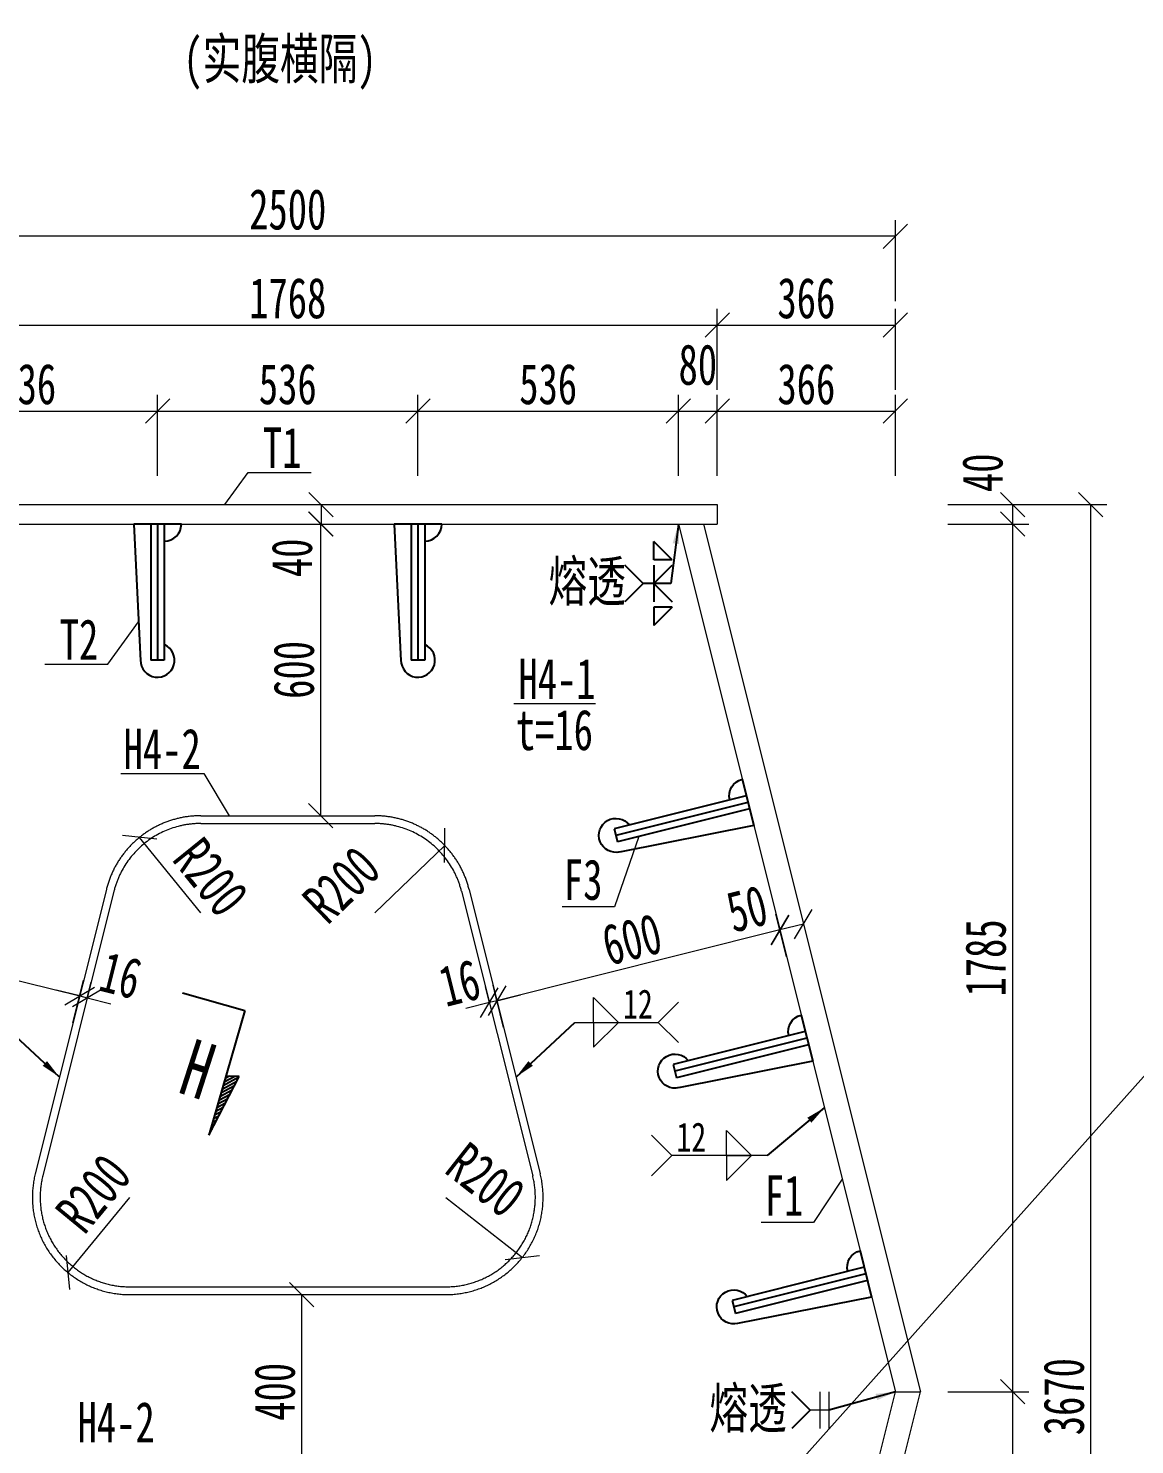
# Model space of a CAD drawing. Header units: millimetres. Extents: x -450182 to -147179, y 306993 to 695793.
# Drawn here: x -403213 to -400937, y 361374 to 364287 of the extents above; entities that cross this region are included whole.
import ezdxf
from ezdxf.enums import TextEntityAlignment as Align

# ---------------------------------------------------------------- set-up
doc = ezdxf.new("R2010")
doc.units = ezdxf.units.MM
doc.header["$PDMODE"] = 34
doc.linetypes.add('CENTER2', pattern=[28.575, 19.05, -3.175, 3.175, -3.175])
doc.layers.get('Defpoints').update_dxf_attribs({"color": 8})
doc.layers.add('dim', color=3, linetype='Continuous')
doc.layers.add('焊缝', color=7, linetype='Continuous')
for name, color, linetype, lineweight in [('文字', 7, 'Continuous', 15), ('标注', 4, 'Continuous', 13), ('横隔板', 6, 'CENTER2', 18), ('细实线', 4, 'Continuous', 15), ('钢板粗线', 1, 'Continuous', 25)]:
    doc.layers.add(name, color=color, linetype=linetype, lineweight=lineweight)
doc.styles.add('111', font='仿宋_GB2312.ttf', dxfattribs={"width": 0.7})
doc.styles.add('BM_Dim', font='仿宋_GB2312.ttf', dxfattribs={"width": 0.85})
doc.styles.add('SMEDI', font='仿宋_GB2312.ttf', dxfattribs={"width": 0.75})
doc.styles.get("Standard").update_dxf_attribs({"font": '仿宋_GB2312.ttf'})
doc.dimstyles.new('200', dxfattribs={"dimscale": 0, "dimtxt": 2.5, "dimasz": 1.5, "dimexe": 1, "dimexo": 1, "dimgap": 0.4, "dimtad": 1, "dimdec": 0, "dimdsep": 46, "dimtxsty": '111', "dimblk": 'OBLIQUE', "dimcen": 0, "dimclrd": 256, "dimclre": 256, "dimclrt": 256, "dimadec": 1, "dimazin": 2, "dimtfac": 1, "dimtdec": 0, "dimtmove": 2, "dimatfit": 3, "dimfxl": 4, "dimfxlon": 1, "dimtolj": 1, "dimlwd": -1, "dimlwe": -1, "dimarcsym": 0})
doc.dimstyles.new('MSteel_1.0_1.0', dxfattribs={"dimtxt": 3, "dimasz": 1.2, "dimexe": 1, "dimexo": 1, "dimgap": 1, "dimtad": 3, "dimtoh": 1, "dimdec": 0, "dimzin": 0, "dimdsep": 46, "dimtxsty": 'Standard', "dimblk": 'ARCHTICK', "dimcen": 0.09, "dimclrd": 3, "dimclre": 3, "dimadec": 0, "dimazin": 0, "dimtfac": 1, "dimtdec": 4, "dimtofl": 0, "dimtmove": 0, "dimatfit": 3, "dimfxl": 1, "dimtolj": 1, "dimtzin": 0, "dimarcsym": 0})

# ---------------------------------------------------------------- blocks, each defined once
blk = doc.blocks.new('_Oblique')
at = {"color": 0, "linetype": 'ByBlock', "lineweight": -2}
blk.add_line((-0.5, -0.5), (0.5, 0.5), dxfattribs=at)
blk = doc.blocks.new('*D683')
at = {"layer": 'Defpoints', "color": 0, "transparency": 16777216}
for p in [(-402947.6, 363500.2), (-403483.5, 363267.6), (-402947.6, 363267.6)]:
    blk.add_point(p, dxfattribs=at)
at = {"layer": '细实线', "transparency": 16777216}
for p, q in [((-403483.5, 363366.8), (-403483.5, 363533.5)), ((-402947.6, 363366.8), (-402947.6, 363533.5)), ((-403483.5, 363500.2), (-402947.6, 363500.2))]:
    blk.add_line(p, q, dxfattribs=at)
at = {"layer": '细实线', "transparency": 16777216, "xscale": 49.99999999999995, "yscale": 49.99999999999995, "zscale": 49.99999999999995, "rotation": 180}
blk.add_blockref('_Oblique', (-403483.5, 363500.2), dxfattribs=at)
at = {"layer": '细实线', "transparency": 16777216, "xscale": 49.99999999999995, "yscale": 49.99999999999995, "zscale": 49.99999999999995}
blk.add_blockref('_Oblique', (-402947.6, 363500.2), dxfattribs=at)
at = {"layer": '细实线', "transparency": 16777216, "insert": (-403215.6, 363555.2), "char_height": 83.33, "attachment_point": 5, "style": '111'}
blk.add_mtext('\\A1;536', dxfattribs=at)
blk = doc.blocks.new('*D684')
at = {"layer": 'Defpoints', "color": 0, "transparency": 16777216}
for p in [(-401876, 363500.2), (-402411.8, 363267.6), (-401876, 363267.6)]:
    blk.add_point(p, dxfattribs=at)
at = {"layer": '细实线', "transparency": 16777216}
for p, q in [((-402411.8, 363366.8), (-402411.8, 363533.5)), ((-401876, 363366.8), (-401876, 363533.5)), ((-402411.8, 363500.2), (-401876, 363500.2))]:
    blk.add_line(p, q, dxfattribs=at)
at = {"layer": '细实线', "transparency": 16777216, "xscale": 49.99999999999995, "yscale": 49.99999999999995, "zscale": 49.99999999999995, "rotation": 180}
blk.add_blockref('_Oblique', (-402411.8, 363500.2), dxfattribs=at)
at = {"layer": '细实线', "transparency": 16777216, "xscale": 49.99999999999995, "yscale": 49.99999999999995, "zscale": 49.99999999999995}
blk.add_blockref('_Oblique', (-401876, 363500.2), dxfattribs=at)
at = {"layer": '细实线', "transparency": 16777216, "insert": (-402143.9, 363555.2), "char_height": 83.33, "attachment_point": 5, "style": '111'}
blk.add_mtext('\\A1;536', dxfattribs=at)
blk = doc.blocks.new('*D934')
at = {"layer": 'Defpoints', "color": 0, "transparency": 16777216}
for p in [(-401796, 363500.2), (-401876, 363267.6), (-401796, 363267.6)]:
    blk.add_point(p, dxfattribs=at)
at = {"layer": '细实线', "transparency": 16777216}
for p, q in [((-401876, 363366.8), (-401876, 363533.5)), ((-401796, 363366.8), (-401796, 363533.5)), ((-401876, 363500.2), (-401796, 363500.2))]:
    blk.add_line(p, q, dxfattribs=at)
at = {"layer": '细实线', "transparency": 16777216, "xscale": 49.99999999999995, "yscale": 49.99999999999995, "zscale": 49.99999999999995, "rotation": 180}
blk.add_blockref('_Oblique', (-401876, 363500.2), dxfattribs=at)
at = {"layer": '细实线', "transparency": 16777216, "xscale": 49.99999999999995, "yscale": 49.99999999999995, "zscale": 49.99999999999995}
blk.add_blockref('_Oblique', (-401796, 363500.2), dxfattribs=at)
at = {"layer": '细实线', "transparency": 16777216, "insert": (-401836, 363595.2), "char_height": 83.33, "attachment_point": 5, "style": '111'}
blk.add_mtext('\\A1;80', dxfattribs=at)
blk = doc.blocks.new('*D685')
at = {"layer": 'Defpoints', "color": 0, "transparency": 16777216}
for p in [(-401796, 363677), (-403563.5, 363267.6), (-401796, 363267.6)]:
    blk.add_point(p, dxfattribs=at)
at = {"layer": '细实线', "transparency": 16777216}
for p, q in [((-403563.5, 363543.7), (-403563.5, 363710.4)), ((-401796, 363543.7), (-401796, 363710.4)), ((-403563.5, 363677), (-401796, 363677))]:
    blk.add_line(p, q, dxfattribs=at)
at = {"layer": '细实线', "transparency": 16777216, "xscale": 49.99999999999995, "yscale": 49.99999999999995, "zscale": 49.99999999999995, "rotation": 180}
blk.add_blockref('_Oblique', (-403563.5, 363677), dxfattribs=at)
at = {"layer": '细实线', "transparency": 16777216, "xscale": 49.99999999999995, "yscale": 49.99999999999995, "zscale": 49.99999999999995}
blk.add_blockref('_Oblique', (-401796, 363677), dxfattribs=at)
at = {"layer": '细实线', "transparency": 16777216, "insert": (-402679.7, 363732), "char_height": 83.33, "attachment_point": 5, "style": '111'}
blk.add_mtext('\\A1;1768', dxfattribs=at)
blk = doc.blocks.new('*D687')
at = {"layer": 'Defpoints', "color": 0, "transparency": 16777216}
for p in [(-401429.7, 363677), (-401796, 363444.4), (-401429.7, 361659.4)]:
    blk.add_point(p, dxfattribs=at)
at = {"layer": '细实线', "transparency": 16777216}
for p, q in [((-401796, 363543.7), (-401796, 363710.4)), ((-401429.7, 363543.7), (-401429.7, 363710.4)), ((-401796, 363677), (-401429.7, 363677))]:
    blk.add_line(p, q, dxfattribs=at)
at = {"layer": '细实线', "transparency": 16777216, "xscale": 49.99999999999995, "yscale": 49.99999999999995, "zscale": 49.99999999999995, "rotation": 180}
blk.add_blockref('_Oblique', (-401796, 363677), dxfattribs=at)
at = {"layer": '细实线', "transparency": 16777216, "xscale": 49.99999999999995, "yscale": 49.99999999999995, "zscale": 49.99999999999995}
blk.add_blockref('_Oblique', (-401429.7, 363677), dxfattribs=at)
at = {"layer": '细实线', "transparency": 16777216, "insert": (-401612.8, 363732), "char_height": 83.33, "attachment_point": 5, "style": '111'}
blk.add_mtext('\\A1;366', dxfattribs=at)
blk = doc.blocks.new('*D690')
at = {"layer": 'Defpoints', "color": 0, "transparency": 16777216}
for p in [(-401429.7, 361482.6), (-401876, 359697.6), (-401188.6, 359697.6)]:
    blk.add_point(p, dxfattribs=at)
at = {"layer": '细实线', "transparency": 16777216}
for p, q in [((-401322, 361482.6), (-401155.3, 361482.6)), ((-401188.6, 361482.6), (-401188.6, 359697.6)), ((-401322, 359697.6), (-401155.3, 359697.6))]:
    blk.add_line(p, q, dxfattribs=at)
at = {"layer": '细实线', "transparency": 16777216, "xscale": 49.99999999999995, "yscale": 49.99999999999995, "zscale": 49.99999999999995}
for p, rotation in [((-401188.6, 361482.6), 90), ((-401188.6, 359697.6), 270)]:
    blk.add_blockref('_Oblique', p, dxfattribs=dict(at, rotation=rotation))
at = {"layer": '细实线', "transparency": 16777216, "insert": (-401243.6, 360590.1), "char_height": 83.33, "attachment_point": 5, "rotation": 90, "style": '111'}
blk.add_mtext('\\A1;1785', dxfattribs=at)
blk = doc.blocks.new('*D691')
at = {"layer": 'Defpoints', "color": 0, "transparency": 16777216}
for p in [(-401876, 363267.6), (-401429.7, 361482.6), (-401188.6, 361482.6)]:
    blk.add_point(p, dxfattribs=at)
at = {"layer": '细实线', "transparency": 16777216}
for p, q in [((-401322, 363267.6), (-401155.3, 363267.6)), ((-401188.6, 363267.6), (-401188.6, 361482.6)), ((-401322, 361482.6), (-401155.3, 361482.6))]:
    blk.add_line(p, q, dxfattribs=at)
at = {"layer": '细实线', "transparency": 16777216, "xscale": 49.99999999999995, "yscale": 49.99999999999995, "zscale": 49.99999999999995}
for p, rotation in [((-401188.6, 363267.6), 90), ((-401188.6, 361482.6), 270)]:
    blk.add_blockref('_Oblique', p, dxfattribs=dict(at, rotation=rotation))
at = {"layer": '细实线', "transparency": 16777216, "insert": (-401243.6, 362375.1), "char_height": 83.33, "attachment_point": 5, "rotation": 90, "style": '111'}
blk.add_mtext('\\A1;1785', dxfattribs=at)
blk = doc.blocks.new('*D938')
at = {"layer": 'Defpoints', "color": 0, "transparency": 16777216}
for p in [(-401796, 363307.6), (-401796, 363267.6), (-401188.6, 363267.6)]:
    blk.add_point(p, dxfattribs=at)
at = {"layer": '细实线', "transparency": 16777216}
for p, q in [((-401322, 363307.6), (-401155.3, 363307.6)), ((-401188.6, 363307.6), (-401188.6, 363267.6)), ((-401322, 363267.6), (-401155.3, 363267.6))]:
    blk.add_line(p, q, dxfattribs=at)
at = {"layer": '细实线', "transparency": 16777216, "xscale": 49.99999999999995, "yscale": 49.99999999999995, "zscale": 49.99999999999995}
for p, rotation in [((-401188.6, 363307.6), 90), ((-401188.6, 363267.6), 270)]:
    blk.add_blockref('_Oblique', p, dxfattribs=dict(at, rotation=rotation))
at = {"layer": '细实线', "transparency": 16777216, "insert": (-401250.1, 363373.2), "char_height": 83.33, "attachment_point": 5, "rotation": 90, "style": '111'}
blk.add_mtext('\\A1;40', dxfattribs=at)
blk = doc.blocks.new('*D940')
at = {"layer": 'Defpoints', "color": 0, "transparency": 16777216}
for p in [(-401796, 363307.6), (-401027.8, 363307.6), (-401796, 359637.6)]:
    blk.add_point(p, dxfattribs=at)
at = {"layer": '细实线', "transparency": 16777216}
for p, q in [((-401161.2, 363307.6), (-400994.5, 363307.6)), ((-401027.8, 359637.6), (-401027.8, 363307.6)), ((-401161.2, 359637.6), (-400994.5, 359637.6))]:
    blk.add_line(p, q, dxfattribs=at)
at = {"layer": '细实线', "transparency": 16777216, "xscale": 49.99999999999995, "yscale": 49.99999999999995, "zscale": 49.99999999999995}
for p, rotation in [((-401027.8, 363307.6), 90), ((-401027.8, 359637.6), 270)]:
    blk.add_blockref('_Oblique', p, dxfattribs=dict(at, rotation=rotation))
at = {"layer": '细实线', "transparency": 16777216, "insert": (-401082.8, 361472.6), "char_height": 83.33, "attachment_point": 5, "rotation": 90, "style": '111'}
blk.add_mtext('\\A1;3670', dxfattribs=at)
blk = doc.blocks.new('*D948')
at = {"layer": 'Defpoints', "color": 0, "transparency": 16777216}
for p in [(-402679.7, 361682.6), (-402679.7, 361282.6), (-402651.2, 361282.6)]:
    blk.add_point(p, dxfattribs=at)
at = {"layer": '细实线', "transparency": 16777216}
for p, q in [((-402651.2, 361682.6), (-402617.9, 361682.6)), ((-402651.2, 361682.6), (-402651.2, 361282.6)), ((-402651.2, 361282.6), (-402617.9, 361282.6))]:
    blk.add_line(p, q, dxfattribs=at)
at = {"layer": '细实线', "transparency": 16777216, "xscale": 49.99999999999995, "yscale": 49.99999999999995, "zscale": 49.99999999999995}
for p, rotation in [((-402651.2, 361682.6), 90), ((-402651.2, 361282.6), 270)]:
    blk.add_blockref('_Oblique', p, dxfattribs=dict(at, rotation=rotation))
at = {"layer": '细实线', "transparency": 16777216, "insert": (-402706.2, 361482.6), "char_height": 83.33, "attachment_point": 5, "rotation": 90, "style": '111'}
blk.add_mtext('\\A1;400', dxfattribs=at)
blk = doc.blocks.new('28-280加劲 有过焊孔')
at = {"layer": 'Defpoints'}
blk.add_line((0, 0), (0, -280), dxfattribs=at)
at = {"layer": '钢板粗线'}
for p, q in [((49, 0), (-49, 0)), ((-49, 0), (-35, -281.2)), ((-14, 0), (-14, -280)), ((14, 0), (14, -280)), ((14, -280), (-14, -280))]:
    blk.add_line(p, q, dxfattribs=at)
for centre, start, end in [((14, 0), 270, 0), ((0, -280), 180, 66.4218)]:
    blk.add_arc(centre, 35, start, end, dxfattribs=at)
blk = doc.blocks.new('*D749')
at = {"layer": 'Defpoints', "color": 0, "transparency": 16777216}
for p in [(-402611.9, 363307.6), (-402611.9, 363267.6), (-402611.1, 363267.6)]:
    blk.add_point(p, dxfattribs=at)
at = {"layer": '细实线', "transparency": 16777216}
for p, q in [((-402611.1, 363307.6), (-402577.8, 363307.6)), ((-402611.1, 363307.6), (-402611.1, 363267.6)), ((-402611.1, 363267.6), (-402577.8, 363267.6))]:
    blk.add_line(p, q, dxfattribs=at)
at = {"layer": '细实线', "transparency": 16777216, "xscale": 50, "yscale": 50, "zscale": 50}
for p, rotation in [((-402611.1, 363307.6), 90), ((-402611.1, 363267.6), 270)]:
    blk.add_blockref('_Oblique', p, dxfattribs=dict(at, rotation=rotation))
at = {"layer": '细实线', "transparency": 16777216, "insert": (-402670.8, 363198.1), "char_height": 83.33, "attachment_point": 5, "rotation": 90, "style": '111'}
blk.add_mtext('\\A1;40', dxfattribs=at)
blk = doc.blocks.new('*D750')
at = {"layer": 'Defpoints', "color": 0, "transparency": 16777216}
for p in [(-402748.3, 363267.6), (-402611.9, 363267.6), (-402748.3, 362667.6)]:
    blk.add_point(p, dxfattribs=at)
at = {"layer": '细实线', "transparency": 16777216}
for p, q in [((-402714.9, 363267.6), (-402578.6, 363267.6)), ((-402611.9, 362667.6), (-402611.9, 363267.6)), ((-402714.9, 362667.6), (-402578.6, 362667.6))]:
    blk.add_line(p, q, dxfattribs=at)
at = {"layer": '细实线', "transparency": 16777216, "xscale": 49.99999999999995, "yscale": 49.99999999999995, "zscale": 49.99999999999995}
for p, rotation in [((-402611.9, 363267.6), 90), ((-402611.9, 362667.6), 270)]:
    blk.add_blockref('_Oblique', p, dxfattribs=dict(at, rotation=rotation))
at = {"layer": '细实线', "transparency": 16777216, "insert": (-402666.9, 362967.6), "char_height": 83.33, "attachment_point": 5, "rotation": 90, "style": '111'}
blk.add_mtext('\\A1;600', dxfattribs=at)
blk = doc.blocks.new('*D781')
at = {"layer": 'Defpoints', "color": 0, "transparency": 16777216}
for p in [(-403711.7, 362354.7), (-403107.7, 362296.9), (-403129.6, 362209.2)]:
    blk.add_point(p, dxfattribs=at)
at = {"layer": '标注', "transparency": 16777216}
for p, q in [((-403703.6, 362387), (-403681.7, 362474.8)), ((-403689.8, 362442.4), (-403107.7, 362296.9)), ((-403121.5, 362241.5), (-403099.6, 362329.2))]:
    blk.add_line(p, q, dxfattribs=at)
at = {"layer": '标注', "transparency": 16777216, "xscale": 49.99999999999987, "yscale": 49.99999999999987, "zscale": 49.99999999999987}
for p, rotation in [((-403689.8, 362442.4), 165.9637565320708), ((-403107.7, 362296.9), 345.9637565320708)]:
    blk.add_blockref('_Oblique', p, dxfattribs=dict(at, rotation=rotation))
at = {"layer": '标注', "transparency": 16777216, "insert": (-403385.4, 362423), "char_height": 83.33, "attachment_point": 5, "rotation": 345.9638, "style": '111'}
blk.add_mtext('\\A1;600', dxfattribs=at)
blk = doc.blocks.new('*D782')
at = {"layer": 'Defpoints', "color": 0, "transparency": 16777216}
for p in [(-401671.9, 362451.4), (-401623.4, 362463.6), (-401667.2, 362432.6)]:
    blk.add_point(p, dxfattribs=at)
at = {"layer": '细实线', "transparency": 16777216}
for p, q in [((-401618.7, 362444.7), (-401667.2, 362432.6)), ((-401667.2, 362432.6), (-401659.1, 362400.3)), ((-401618.7, 362444.7), (-401610.6, 362412.4))]:
    blk.add_line(p, q, dxfattribs=at)
at = {"layer": '细实线', "transparency": 16777216, "xscale": 50, "yscale": 50, "zscale": 50}
for p, rotation in [((-401667.2, 362432.6), 194.0362434678941), ((-401618.7, 362444.7), 14.03624346789411)]:
    blk.add_blockref('_Oblique', p, dxfattribs=dict(at, rotation=rotation))
at = {"layer": '细实线', "transparency": 16777216, "insert": (-401734.8, 362476.2), "char_height": 83.33, "attachment_point": 5, "rotation": 14.0362, "style": '111'}
blk.add_mtext('\\A1;50', dxfattribs=at)
blk = doc.blocks.new('*D785')
at = {"layer": 'Defpoints', "color": 0, "transparency": 16777216}
for p in [(-401645.3, 362344.9), (-402249.3, 362287.1), (-402227.4, 362199.4)]:
    blk.add_point(p, dxfattribs=at)
at = {"layer": '标注', "transparency": 16777216}
for p, q in [((-401653.4, 362377.2), (-401675.3, 362465)), ((-401667.2, 362432.6), (-402249.3, 362287.1)), ((-402235.5, 362231.7), (-402257.4, 362319.4))]:
    blk.add_line(p, q, dxfattribs=at)
at = {"layer": '标注', "transparency": 16777216, "xscale": 49.99999999999987, "yscale": 49.99999999999987, "zscale": 49.99999999999987}
for p, rotation in [((-401667.2, 362432.6), 14.03624346792921), ((-402249.3, 362287.1), 194.0362434679292)]:
    blk.add_blockref('_Oblique', p, dxfattribs=dict(at, rotation=rotation))
at = {"layer": '标注', "transparency": 16777216, "insert": (-401971.6, 362413.2), "char_height": 83.33, "attachment_point": 5, "rotation": 14.0362, "style": '111'}
blk.add_mtext('\\A1;600', dxfattribs=at)
blk = doc.blocks.new('*D1006')
at = {"layer": 'Defpoints', "color": 0, "transparency": 16777216}
for p in [(-402411.8, 363500.2), (-402947.6, 363267.6), (-402411.8, 363267.6)]:
    blk.add_point(p, dxfattribs=at)
at = {"layer": '标注', "transparency": 16777216}
for p, q in [((-402947.6, 363366.8), (-402947.6, 363533.5)), ((-402411.8, 363366.8), (-402411.8, 363533.5)), ((-402947.6, 363500.2), (-402411.8, 363500.2))]:
    blk.add_line(p, q, dxfattribs=at)
at = {"layer": '标注', "transparency": 16777216, "xscale": 50, "yscale": 50, "zscale": 50, "rotation": 180}
blk.add_blockref('_Oblique', (-402947.6, 363500.2), dxfattribs=at)
at = {"layer": '标注', "transparency": 16777216, "xscale": 50, "yscale": 50, "zscale": 50}
blk.add_blockref('_Oblique', (-402411.8, 363500.2), dxfattribs=at)
at = {"layer": '标注', "transparency": 16777216, "insert": (-402679.7, 363555.2), "char_height": 83.33, "attachment_point": 5, "style": '111'}
blk.add_mtext('\\A1;536', dxfattribs=at)
blk = doc.blocks.new('*D786')
at = {"layer": 'Defpoints', "color": 0, "transparency": 16777216}
for p in [(-401429.7, 363500.2), (-401796, 363267.6), (-401429.7, 361482.6)]:
    blk.add_point(p, dxfattribs=at)
at = {"layer": '细实线', "transparency": 16777216}
for p, q in [((-401796, 363366.8), (-401796, 363533.5)), ((-401429.7, 363366.8), (-401429.7, 363533.5)), ((-401796, 363500.2), (-401429.7, 363500.2))]:
    blk.add_line(p, q, dxfattribs=at)
at = {"layer": '细实线', "transparency": 16777216, "xscale": 49.99999999999995, "yscale": 49.99999999999995, "zscale": 49.99999999999995, "rotation": 180}
blk.add_blockref('_Oblique', (-401796, 363500.2), dxfattribs=at)
at = {"layer": '细实线', "transparency": 16777216, "xscale": 49.99999999999995, "yscale": 49.99999999999995, "zscale": 49.99999999999995}
blk.add_blockref('_Oblique', (-401429.7, 363500.2), dxfattribs=at)
at = {"layer": '细实线', "transparency": 16777216, "insert": (-401612.8, 363555.2), "char_height": 83.33, "attachment_point": 5, "style": '111'}
blk.add_mtext('\\A1;366', dxfattribs=at)
blk = doc.blocks.new('*D787')
at = {"layer": 'Defpoints', "color": 0, "transparency": 16777216}
for p in [(-403929.7, 363859.6), (-403929.7, 361482.6), (-401429.7, 361482.6)]:
    blk.add_point(p, dxfattribs=at)
at = {"layer": '标注', "transparency": 16777216}
for p, q in [((-403929.7, 363726.2), (-403929.7, 363892.9)), ((-401429.7, 363726.2), (-401429.7, 363892.9)), ((-401429.7, 363859.6), (-403929.7, 363859.6))]:
    blk.add_line(p, q, dxfattribs=at)
at = {"layer": '标注', "transparency": 16777216, "xscale": 50, "yscale": 50, "zscale": 50, "rotation": 180}
blk.add_blockref('_Oblique', (-403929.7, 363859.6), dxfattribs=at)
at = {"layer": '标注', "transparency": 16777216, "xscale": 50, "yscale": 50, "zscale": 50}
blk.add_blockref('_Oblique', (-401429.7, 363859.6), dxfattribs=at)
at = {"layer": '标注', "transparency": 16777216, "insert": (-402679.7, 363914.6), "char_height": 83.33, "attachment_point": 5, "style": '111'}
blk.add_mtext('\\A1;2500', dxfattribs=at)
blk = doc.blocks.new('*D1178')
at = {"layer": 'Defpoints', "color": 0, "transparency": 16777216}
for p in [(-402984.5, 362623.1), (-402858.8, 362467.6)]:
    blk.add_point(p, dxfattribs=at)
at = {"layer": '标注', "transparency": 16777216}
blk.add_line((-402858.8, 362467.6), (-402984.5, 362623.1), dxfattribs=at)
at = {"layer": '标注', "transparency": 16777216, "xscale": 50, "yscale": 50, "zscale": 50, "rotation": 128.9341607138943}
blk.add_blockref('_Oblique', (-402984.5, 362623.1), dxfattribs=at)
at = {"layer": '标注', "transparency": 16777216, "insert": (-402838.1, 362541.2), "char_height": 83.33, "attachment_point": 5, "rotation": 308.9342, "style": '111'}
blk.add_mtext('\\A1;R200', dxfattribs=at)
blk = doc.blocks.new('*D1179')
at = {"layer": 'Defpoints', "color": 0, "transparency": 16777216}
for p in [(-402356.8, 362606.5), (-402500.6, 362467.6)]:
    blk.add_point(p, dxfattribs=at)
at = {"layer": '标注', "transparency": 16777216}
blk.add_line((-402500.6, 362467.6), (-402356.8, 362606.5), dxfattribs=at)
at = {"layer": '标注', "transparency": 16777216, "xscale": 50, "yscale": 50, "zscale": 50, "rotation": 44.01403118483201}
blk.add_blockref('_Oblique', (-402356.8, 362606.5), dxfattribs=at)
at = {"layer": '标注', "transparency": 16777216, "insert": (-402569.2, 362525.5), "char_height": 83.33, "attachment_point": 5, "rotation": 44.014, "style": '111'}
blk.add_mtext('\\A1;R200', dxfattribs=at)
blk = doc.blocks.new('*D1180')
at = {"layer": 'Defpoints', "color": 0, "transparency": 16777216}
for p in [(-403005.1, 361882.6), (-403132.1, 361728.1)]:
    blk.add_point(p, dxfattribs=at)
at = {"layer": '标注', "transparency": 16777216}
blk.add_line((-403005.1, 361882.6), (-403132.1, 361728.1), dxfattribs=at)
at = {"layer": '标注', "transparency": 16777216, "xscale": 50, "yscale": 50, "zscale": 50, "rotation": 230.5863654921375}
blk.add_blockref('_Oblique', (-403132.1, 361728.1), dxfattribs=at)
at = {"layer": '标注', "transparency": 16777216, "insert": (-403079.4, 361890.6), "char_height": 83.33, "attachment_point": 5, "rotation": 50.5864, "style": '111'}
blk.add_mtext('\\A1;R200', dxfattribs=at)
blk = doc.blocks.new('*D1181')
at = {"layer": 'Defpoints', "color": 0, "transparency": 16777216}
for p in [(-402354.3, 361882.6), (-402197, 361759.1)]:
    blk.add_point(p, dxfattribs=at)
at = {"layer": '标注', "transparency": 16777216}
blk.add_line((-402354.3, 361882.6), (-402197, 361759.1), dxfattribs=at)
at = {"layer": '标注', "transparency": 16777216, "xscale": 50, "yscale": 50, "zscale": 50, "rotation": 321.8658849776284}
blk.add_blockref('_Oblique', (-402197, 361759.1), dxfattribs=at)
at = {"layer": '标注', "transparency": 16777216, "insert": (-402272.6, 361918.4), "char_height": 83.33, "attachment_point": 5, "rotation": 321.8659, "style": '111'}
blk.add_mtext('\\A1;R200', dxfattribs=at)
blk = doc.blocks.new('_ArchTick')
at = {"color": 0, "linetype": 'ByBlock', "const_width": 0.15}
blk.add_lwpolyline([(-0.5, -0.5), (0.5, 0.5)], dxfattribs=at)
blk = doc.blocks.new('*D1219')
at = {"layer": 'Defpoints', "color": 0, "transparency": 16777216}
for p in [(-402264.8, 362283.2), (-402246.4, 362275.6), (-402262, 362271.7)]:
    blk.add_point(p, dxfattribs=at)
at = {"layer": '标注', "transparency": 16777216}
for p, q in [((-402264.8, 362283.2), (-402272.9, 362315.6)), ((-402249.3, 362287.1), (-402257.4, 362319.4)), ((-402264.8, 362283.2), (-402313.3, 362271.1)), ((-402249.3, 362287.1), (-402264.8, 362283.2)), ((-402249.3, 362287.1), (-402200.8, 362299.2))]:
    blk.add_line(p, q, dxfattribs=at)
at = {"layer": '标注', "transparency": 16777216, "xscale": 50, "yscale": 50, "zscale": 50}
for p, rotation in [((-402264.8, 362283.2), 14.03624346787595), ((-402249.3, 362287.1), 194.036243467876)]:
    blk.add_blockref('_Oblique', p, dxfattribs=dict(at, rotation=rotation))
at = {"layer": '标注', "transparency": 16777216, "insert": (-402326.2, 362323.5), "char_height": 83.33, "attachment_point": 5, "rotation": 14.0362, "style": '111'}
blk.add_mtext('\\A1;16', dxfattribs=at)
blk = doc.blocks.new('*D1220')
at = {"layer": 'Defpoints', "color": 0, "transparency": 16777216}
for p in [(-403107.7, 362296.9), (-403092.1, 362293), (-403092.1, 362293)]:
    blk.add_point(p, dxfattribs=at)
at = {"layer": '标注', "transparency": 16777216}
for p, q in [((-403107.7, 362296.9), (-403156.2, 362309)), ((-403107.7, 362296.9), (-403099.6, 362329.2)), ((-403092.1, 362293), (-403084.1, 362325.4)), ((-403107.7, 362296.9), (-403092.1, 362293)), ((-403092.1, 362293), (-403043.6, 362280.9))]:
    blk.add_line(p, q, dxfattribs=at)
at = {"layer": '标注', "transparency": 16777216, "xscale": 50, "yscale": 50, "zscale": 50}
for p, rotation in [((-403107.7, 362296.9), 345.963756532124), ((-403092.1, 362293), 165.963756532124)]:
    blk.add_blockref('_Oblique', p, dxfattribs=dict(at, rotation=rotation))
at = {"layer": '标注', "transparency": 16777216, "insert": (-403023.5, 362339.1), "char_height": 83.33, "attachment_point": 5, "rotation": 345.9638, "style": '111'}
blk.add_mtext('\\A1;16', dxfattribs=at)
blk = doc.blocks.new('剖面箭头')
at = {"ltscale": 10}
h = blk.add_hatch(dxfattribs=at)
h.set_pattern_fill('ANSI31', color=2, style=0)
h.set_pattern_definition([(45, (-182.99888, -777.8594), (-0.088388348, 0.088388348), [])])
h.paths.add_polyline_path([(6, -3), (3.15, -3), (3, -3.6)])
at = {"color": 3, "ltscale": 10}
blk.add_line((0, 0), (0, -3), dxfattribs=at)
at = {"color": 2, "ltscale": 10}
for p, q in [((0, -3), (6, -3)), ((6, -3), (3, -3.6)), ((3, -3.6), (3.15, -3))]:
    blk.add_line(p, q, dxfattribs=at)

msp = doc.modelspace()

# ---------------------------------------------------------------- linework, layer by layer
at = {"layer": 'Defpoints'}
for p in [(-402947.6, 363267.6), (-402411.8, 363267.6)]:
    msp.add_point(p, dxfattribs=at)
at = {"layer": '标注'}
for p, q in [((-364584.3, 402798.7), (-450181.9, 306993.3)), ((-401585.3, 361482.6), (-401585.3, 361407)), ((-401566.7, 361482.6), (-401566.7, 361407)), ((-401566.7, 361444.8), (-401605.1, 361444.8))]:
    msp.add_line(p, q, dxfattribs=at)
at = {"layer": '横隔板', "color": 2, "ltscale": 550}
for p, q in [((-403563.5, 363307.6), (-401796, 363307.6)), ((-401796, 363307.6), (-401796, 363267.6)), ((-403563.5, 363267.6), (-401796, 363267.6)), ((-401876, 363267.6), (-401429.7, 361482.6)), ((-401824.4, 363267.6), (-401378.2, 361482.6)), ((-402858.8, 362667.6), (-402500.6, 362667.6)), ((-402858.8, 362651.6), (-402500.6, 362651.6)), ((-403052.9, 362516.1), (-403199.1, 361931.1)), ((-403037.4, 362512.2), (-403183.6, 361927.2)), ((-402322.1, 362512.2), (-402175.8, 361927.2)), ((-402306.6, 362516.1), (-402160.3, 361931.1)), ((-403005.1, 361698.6), (-402354.3, 361698.6)), ((-403005.1, 361682.6), (-402354.3, 361682.6)), ((-401876, 359697.6), (-401429.7, 361482.6)), ((-401824.4, 359697.6), (-401378.2, 361482.6)), ((-401429.7, 361482.6), (-401378.2, 361482.6))]:
    msp.add_line(p, q, dxfattribs=at)
for centre, radius, start, end in [((-402858.8, 362467.6), 200, 90, 165.9638), ((-402858.8, 362467.6), 184, 90, 165.9638), ((-402500.6, 362467.6), 200, 14.0362, 90), ((-402500.6, 362467.6), 184, 14.0362, 90), ((-403005.1, 361882.6), 200, 165.9638, 270), ((-403005.1, 361882.6), 184, 165.9638, 270), ((-402354.3, 361882.6), 200, 270, 14.0362), ((-402354.3, 361882.6), 184, 270, 14.0362)]:
    msp.add_arc(centre, radius, start, end, dxfattribs=at)
at = {"layer": '焊缝', "color": 4}
for p, q in [((-401876, 363267.6), (-401891.4, 363145.4)), ((-401888.9, 363194), (-401926.7, 363231.8)), ((-401926.7, 363194), (-401926.7, 363231.8)), ((-401948.2, 363145.4), (-401986, 363183.2)), ((-401888.9, 363194), (-401926.7, 363194)), ((-401926.7, 363145.4), (-401888.9, 363183.2)), ((-401926.7, 363183.2), (-401926.7, 363107.6)), ((-401948.2, 363145.4), (-401986, 363107.6)), ((-401891.4, 363145.4), (-401948.2, 363145.4)), ((-401926.7, 363145.4), (-401888.9, 363107.6)), ((-401888.9, 363096.8), (-401926.7, 363096.8)), ((-401926.7, 363096.8), (-401926.7, 363059)), ((-401888.9, 363096.8), (-401926.7, 363059)), ((-401605.1, 361444.8), (-401642.9, 361482.6)), ((-401429.7, 361482.6), (-401566.7, 361444.8)), ((-401605.1, 361444.8), (-401642.9, 361407))]:
    msp.add_line(p, q, dxfattribs=at)
for points in [[(-401874.4, 363226.5), (-401887.8, 363228.2), (-401876, 363267.6)], [(-401467, 361465.3), (-401470.6, 361478.3), (-401429.7, 361482.6)]]:
    msp.add_solid(points, dxfattribs=at)
at = {"layer": '细实线'}
for p, q in [((-402809, 363307.6), (-402761.3, 363373.8)), ((-402761.3, 363373.8), (-402631.5, 363373.8)), ((-403049.6, 362979.4), (-402986.6, 363066.7)), ((-403179.4, 362979.4), (-403049.6, 362979.4)), ((-402214.7, 362898.4), (-402046.5, 362898.4)), ((-403023.2, 362754.2), (-402852.4, 362754.2)), ((-402852.4, 362754.2), (-402800.5, 362667.6)), ((-401957.6, 362624.6), (-402007.5, 362480.4)), ((-402007.5, 362480.4), (-402114.8, 362480.4)), ((-402050.8, 362242.6), (-402050.8, 362293.9)), ((-401999.5, 362242.6), (-402050.8, 362293.9)), ((-401917.5, 362242.6), (-401875.8, 362284.3)), ((-402089.4, 362242.6), (-401917.5, 362242.6)), ((-402050.8, 362242.6), (-402050.8, 362191.3)), ((-401999.5, 362242.6), (-402050.8, 362191.3)), ((-401917.5, 362242.6), (-401875.8, 362200.9)), ((-401889.7, 361968.9), (-401931.4, 362010.6)), ((-401777.2, 361968.9), (-401777.2, 362020.2)), ((-401725.9, 361968.9), (-401777.2, 362020.2)), ((-401889.7, 361968.9), (-401931.4, 361927.2)), ((-401693.4, 361968.9), (-401889.7, 361968.9)), ((-401777.2, 361968.9), (-401725.9, 361968.9)), ((-401777.2, 361968.9), (-401777.2, 361917.6)), ((-401777.2, 361968.9), (-401725.9, 361968.9)), ((-401725.9, 361968.9), (-401777.2, 361917.6)), ((-401539.1, 361920), (-401598.1, 361830.6)), ((-401598.1, 361830.6), (-401705.4, 361830.6))]:
    msp.add_line(p, q, dxfattribs=at)

# ---------------------------------------------------------------- block references
at = {"layer": 'dim', "xscale": -44.44444444444441, "yscale": 44.44444444444441, "zscale": 44.44444444444441, "rotation": 73.94492554861296}
msp.add_blockref('剖面箭头', (-402896.3, 362303.6), dxfattribs=at)
at = {"layer": '细实线'}
for p in [(-402947.6, 363267.6), (-402411.8, 363267.6)]:
    msp.add_blockref('28-280加劲 有过焊孔', p, dxfattribs=at)
at = {"layer": '细实线', "xscale": -1, "rotation": 284.0362434677225}
for p in [(-401732.9, 362695.2), (-401611.6, 362210.2), (-401490.4, 361725.1)]:
    msp.add_blockref('28-280加劲 有过焊孔', p, dxfattribs=at)

# ---------------------------------------------------------------- texts
at = {"layer": '文字', "style": 'BM_Dim', "width": 0.7}
msp.add_text('H', height=116.7, rotation=342.1277, dxfattribs=at).set_placement((-402882.3, 362090.7), align=Align.CENTER)
at = {"layer": '细实线', "width": 0.7}
for s, p in [('(实腹横隔)', (-402894.5, 364183.3)), ('T1', (-402730.7, 363383.1)), ('熔透', (-402143.2, 363108.7)), ('T2', (-403148.8, 362988.6)), ('H4-1', (-402205.1, 362907.7)), ('t=16', (-402210.5, 362802.7)), ('H4-2', (-403017.4, 362763.5)), ('F3', (-402111.6, 362494.6)), ('F1', (-401698.4, 361844.7)), ('熔透', (-401812.2, 361407.7)), ('H4-2', (-403112.1, 361378.5))]:
    msp.add_text(s, height=83.33, dxfattribs=at).set_placement(p)
at = {"layer": '细实线', "style": 'SMEDI', "width": 0.75}
for p in [(-401990, 362280.5), (-401880, 362006.8)]:
    msp.add_text('12', height=60, dxfattribs=at).set_placement(p, align=Align.MIDDLE_LEFT)

# ---------------------------------------------------------------- dimensions: what is measured, and where the dimension line sits
at = {"layer": '标注'}
for base, p1, p2, picture, middle in [((-403929.7, 363859.6), (-401429.7, 361482.6), (-403929.7, 361482.6), '*D787', (-402679.7, 363914.6)), ((-402411.8, 363500.2), (-402947.6, 363267.6), (-402411.8, 363267.6), '*D1006', (-402679.7, 363555.2))]:
    dim = msp.add_linear_dim(base=base, p1=p1, p2=p2, dimstyle='200', override={"dimscale": 33.333333, "dimarcsym": 1}, dxfattribs=at)
    dim.commit()
    dim.dimension.update_dxf_attribs({"geometry": picture, "text_midpoint": middle})
for center, mpoint, picture, middle in [((-402858.8, 362467.6), (-402984.5, 362623.1), '*D1178', (-402838.1, 362541.2)), ((-402500.6, 362467.6), (-402356.8, 362606.5), '*D1179', (-402569.2, 362525.5)), ((-402354.3, 361882.6), (-402197, 361759.1), '*D1181', (-402272.6, 361918.4)), ((-403005.1, 361882.6), (-403132.1, 361728.1), '*D1180', (-403079.4, 361890.6))]:
    dim = msp.add_radius_dim(center=center, mpoint=mpoint, dimstyle='200', override={"dimscale": 33.333333, "dimarcsym": 1}, dxfattribs=at)
    dim.commit()
    dim.dimension.update_dxf_attribs({"geometry": picture, "text_midpoint": middle, "dimtype": 164})
for p1, p2, distance, picture, middle in [((-403711.7, 362354.7), (-403129.6, 362209.2), 90.4, '*D781', (-403385.4, 362423)), ((-401645.3, 362344.9), (-402227.4, 362199.4), -90.4, '*D785', (-401971.6, 362413.2))]:
    dim = msp.add_aligned_dim(p1=p1, p2=p2, distance=distance, dimstyle='200', override={"dimscale": 33.333333, "dimarcsym": 1}, dxfattribs=at)
    dim.commit()
    dim.dimension.update_dxf_attribs({"geometry": picture, "text_midpoint": middle})
for base, p1, p2, angle, picture, middle in [((-403092.1, 362293), (-403107.7, 362296.9), (-403092.1, 362293), 345.9638, '*D1220', (-403023.5, 362339.1)), ((-402264.8, 362283.2), (-402246.4, 362275.6), (-402262, 362271.7), 194.0362, '*D1219', (-402326.2, 362323.5))]:
    dim = msp.add_linear_dim(base=base, p1=p1, p2=p2, angle=angle, dimstyle='200', override={"dimscale": 33.333333, "dimfxl": 3, "dimarcsym": 1}, dxfattribs=at)
    dim.commit()
    dim.dimension.update_dxf_attribs({"geometry": picture, "text_midpoint": middle, "dimtype": 161})
at = {"layer": '细实线'}
for base, p1, p2, picture, middle in [((-401795.9696815, 363677.0456395), (-403563.4696815, 363267.5686059), (-401795.9696815, 363267.5686059), '*D685', (-402679.7196815, 363732.0456395)), ((-401429.7, 363677), (-401796, 363444.4), (-401429.7, 361659.4), '*D687', (-401612.8, 363732)), ((-401796, 363500.2), (-401876, 363267.6), (-401796, 363267.6), '*D934', (-401836, 363595.2)), ((-402947.6, 363500.2), (-403483.5, 363267.6), (-402947.6, 363267.6), '*D683', (-403215.6, 363555.2)), ((-401876, 363500.2), (-402411.8, 363267.6), (-401876, 363267.6), '*D684', (-402143.9, 363555.2)), ((-401429.7, 363500.2), (-401796, 363267.6), (-401429.7, 361482.6), '*D786', (-401612.8, 363555.2))]:
    dim = msp.add_linear_dim(base=base, p1=p1, p2=p2, dimstyle='200', override={"dimscale": 33.333333, "dimarcsym": 1}, dxfattribs=at)
    dim.commit()
    dim.dimension.update_dxf_attribs({"geometry": picture, "text_midpoint": middle})
for base, p1, p2, angle, override, picture, middle, dimtype in [((-401188.6, 363267.6), (-401796, 363307.6), (-401796, 363267.6), 90, {"dimscale": 33.333333, "dimarcsym": 1}, '*D938', (-401250.1, 363373.2), 160), ((-402611.1, 363267.6), (-402611.9, 363307.6), (-402611.9, 363267.6), 270, {"dimscale": 33.333333, "dimfxl": 1.5, "dimarcsym": 1}, '*D749', (-402670.8, 363198.1), 161), ((-401667.2, 362432.6), (-401623.4, 362463.6), (-401671.9, 362451.4), 194.0362, {"dimscale": 33.333333, "dimfxl": 1.5, "dimarcsym": 1}, '*D782', (-401734.8, 362476.2), 161)]:
    dim = msp.add_linear_dim(base=base, p1=p1, p2=p2, angle=angle, dimstyle='200', override=override, dxfattribs=at)
    dim.commit()
    dim.dimension.update_dxf_attribs({"geometry": picture, "text_midpoint": middle, "dimtype": dimtype})
for base, p1, p2, picture, middle in [((-401027.8, 363307.6), (-401796, 359637.6), (-401796, 363307.6), '*D940', (-401082.8, 361472.6)), ((-402611.9, 363267.6), (-402748.3, 362667.6), (-402748.3, 363267.6), '*D750', (-402666.9, 362967.6)), ((-401188.6, 361482.6), (-401876, 363267.6), (-401429.7, 361482.6), '*D691', (-401243.6, 362375.1)), ((-402651.2, 361282.6), (-402679.7, 361682.6), (-402679.7, 361282.6), '*D948', (-402706.2, 361482.6)), ((-401188.6, 359697.6), (-401429.7, 361482.6), (-401876, 359697.6), '*D690', (-401243.6, 360590.1))]:
    dim = msp.add_linear_dim(base=base, p1=p1, p2=p2, angle=90, dimstyle='200', override={"dimscale": 33.333333, "dimarcsym": 1}, dxfattribs=at)
    dim.commit()
    dim.dimension.update_dxf_attribs({"geometry": picture, "text_midpoint": middle})

# ---------------------------------------------------------------- leaders
for points in [[(-403150.1, 362130.8), (-403270, 362242.6)], [(-402209.3, 362130.8), (-402089.4, 362242.6)], [(-401575.8, 362066.9), (-401693.4, 361968.9)]]:
    msp.add_leader(points, dimstyle='MSteel_1.0_1.0', override={"dimscale": 33.333333, "dimclrd": 256}, dxfattribs=at)

doc.saveas('drawing.dxf')
